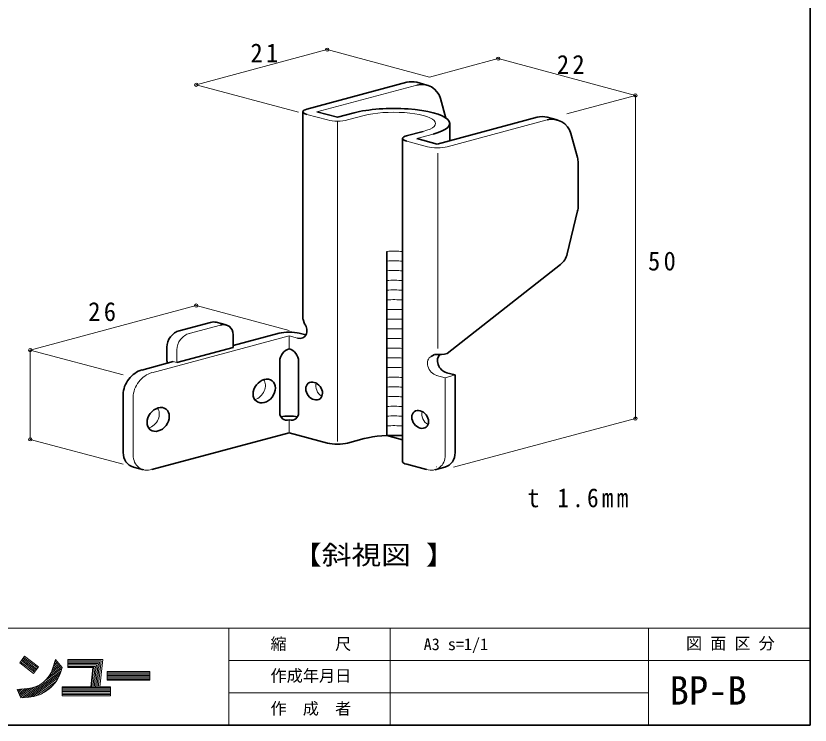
# Model space of a CAD drawing. Units: millimetres on the paper. Extents: x -405 to 405, y -286 to 286.
# Drawn here: x -138.5 to -15.5, y -286 to -176.2 of the extents above; entities that cross this region are included whole.
import ezdxf
from ezdxf.enums import TextEntityAlignment as Align

# ---------------------------------------------------------------- set-up
doc = ezdxf.new("R2010")
doc.units = ezdxf.units.MM
doc.header["$PDMODE"] = 32
doc.header["$PDSIZE"] = 0.5
for name, color, linetype, lineweight in [('0-3_BPボトム', 7, 'Continuous', 35), ('0-8_寸法線', 7, 'Continuous', 18), ('F-0_図面枠', 4, 'Continuous', 18), ('F-2_文字1', 4, 'Continuous', 18)]:
    doc.layers.add(name, color=color, linetype=linetype, lineweight=lineweight)
doc.layers.add('F-3_文字2', color=7, linetype='Continuous')
doc.styles.add('ＭＳ ゴシック', font='')
doc.styles.get('ＭＳ ゴシック').set_extended_font_data('MS Gothic')

msp = doc.modelspace()

# ---------------------------------------------------------------- linework, layer by layer
at = {"layer": '0-3_BPボトム'}
for p, q in [((-77.953, -186.531), (-93.409, -190.673)), ((-76.4, -186.531), (-74.854, -186.946)), ((-71.906, -192.053), (-72.739, -189.043)), ((-94.049, -191.087), (-94.049, -223.087)), ((-88.676, -191.941), (-91.864, -191.087)), ((-86.117, -191.256), (-88.676, -191.941)), ((-57.766, -191.94), (-73.223, -196.082)), ((-71.312, -192.899), (-71.312, -195.57)), ((-56.213, -191.94), (-54.668, -192.355)), ((-75.397, -194.129), (-78.023, -194.832)), ((-78.596, -195.228), (-78.596, -245.228)), ((-76.411, -195.228), (-73.223, -196.082)), ((-51.523, -198.174), (-52.553, -194.452)), ((-51.414, -205.71), (-51.414, -198.974)), ((-53.102, -213.072), (-51.498, -206.413)), ((-81.066, -241.185), (-81.066, -212.685)), ((-54.165, -214.728), (-71.679, -228.496)), ((-113.176, -224.977), (-108.333, -223.679)), ((-105.906, -224.081), (-107.451, -223.666)), ((-93.988, -223.241), (-93.791, -223.88)), ((-97.708, -225.35), (-104.856, -227.265)), ((-104.856, -227.576), (-104.856, -225.576)), ((-104.856, -227.576), (-104.856, -225.576)), ((-94.617, -225.35), (-93.565, -225.631)), ((-115.095, -229.491), (-115.095, -227.477)), ((-113.549, -229.905), (-104.856, -227.576)), ((-113.549, -229.905), (-104.856, -227.576)), ((-96.162, -227.764), (-96.172, -227.766)), ((-96.152, -227.766), (-96.162, -227.764)), ((-74.156, -228.941), (-73.637, -228.66)), ((-114.129, -229.75), (-118.978, -231.049)), ((-97.611, -237.652), (-97.611, -229.642)), ((-94.713, -237.652), (-94.713, -229.642)), ((-71.782, -231.468), (-70.467, -231.82)), ((-70.467, -243.82), (-70.467, -231.82)), ((-121.856, -243.82), (-121.856, -234.799)), ((-96.162, -240.764), (-117.413, -246.458)), ((-90.222, -242.356), (-96.162, -240.764)), ((-84.571, -241.67), (-87.131, -242.356)), ((-84.571, -241.67), (-84.57, -241.669)), ((-78.594, -241.847), (-81.066, -241.185)), ((-77.955, -245.642), (-74.909, -246.458)), ((-118.737, -246.476), (-120.284, -246.062)), ((-73.585, -246.476), (-72.041, -246.062))]:
    msp.add_line(p, q, dxfattribs=at)
at = {"layer": '0-3_BPボトム', "color": 4, "lineweight": 18}
for p, q in [((-76.407, -186.946), (-91.864, -191.087)), ((-90.222, -192.356), (-93.409, -191.501)), ((-84.571, -191.67), (-87.131, -192.356)), ((-88.676, -192.527), (-88.676, -242.101)), ((-56.221, -192.355), (-71.678, -196.496)), ((-73.851, -194.542), (-76.411, -195.228)), ((-77.956, -195.642), (-74.768, -196.496)), ((-73.125, -197.481), (-73.125, -227.719)), ((-113.176, -224.977), (-108.333, -223.679)), ((-105.906, -224.081), (-107.451, -223.666)), ((-111.631, -225.391), (-106.788, -224.093)), ((-111.631, -225.391), (-106.788, -224.093)), ((-96.162, -225.764), (-117.433, -231.463)), ((-96.162, -227.764), (-96.162, -225.764)), ((-94.858, -226.113), (-96.162, -225.764)), ((-115.095, -229.491), (-115.095, -227.477)), ((-113.549, -229.905), (-113.549, -227.891)), ((-113.549, -229.905), (-113.549, -227.891)), ((-113.549, -229.905), (-114.129, -229.75)), ((-72.013, -232.235), (-73.327, -231.883)), ((-72.013, -232.235), (-70.467, -231.82)), ((-72.011, -244.234), (-72.011, -232.235)), ((-120.311, -244.234), (-120.311, -235.213)), ((-96.162, -240.764), (-96.162, -238.764))]:
    msp.add_line(p, q, dxfattribs=at)
at = {"layer": '0-3_BPボトム'}
for centre, start, end in [((-77.176, -189.429), 75, 105), ((-75.631, -189.843), 15.46549, 105), ((-56.99, -194.838), 75, 105), ((-55.444, -195.252), 15.46549, 105), ((-54.414, -198.974), 0, 15.46549), ((-54.414, -205.71), 346.4528, 360), ((-56.019, -212.369), 308.17094, 346.4528)]:
    msp.add_arc(centre, 3, start, end, dxfattribs=at)
for centre, major_axis, ratio, start_param, end_param in [((-79.983, -192.899), (8.671, 0), 0.268, 5.4975027, 8.6394746), ((-91.864, -191.087), (2.185, 0), 0.268, 2.3560997, 3.9270856), ((-76.411, -195.228), (2.185, 0), 0.268, 2.3119351, 3.9270856), ((-108.333, -225.679), (1.364, 1.777), 0.77, 0.3078776, 0.7906144), ((-91.864, -223.087), (2.185, 0), 0.268, 3.1415927, 3.3664992), ((-113.163, -226.973), (1.364, 1.777), 0.77, 0.7836594, 2.3579332), ((-106.788, -226.093), (1.364, 1.777), 0.77, 5.4925709, 7.0737997), ((-94.858, -224.613), (-1.023, 1.333), 0.77, 2.3509783, 4.671791), ((-96.162, -225.764), (2.185, 0), 0.268, 0.7853034, 2.3562893), ((-96.162, -229.264), (1.023, 1.333), 0.77, 0.7836594, 2.3579332), ((-96.162, -229.264), (-1.023, 1.333), 0.77, 3.9252521, 5.4995259), ((-73.223, -228.082), (2.183, 0), 0.268, 4.5231227, 5.4978819), ((-71.771, -229.971), (-1.023, 1.333), 0.77, 0.0234653, 2.3579347), ((-114.129, -229.75), (-0.682, 0.889), 0.77, 0.7836594, 1.2620512), ((-118.958, -234.044), (2.045, 2.666), 0.77, 0.7836594, 2.3579332), ((-96.162, -237.264), (1.023, 1.333), 0.77, 5.4925709, 5.4995259), ((-96.162, -237.264), (1.023, 1.333), 0.77, 2.3509783, 3.9252521), ((-96.162, -238.764), (2.185, 0), 0.268, 0.9403441, 2.2012486), ((-96.162, -237.264), (-1.023, 1.333), 0.77, 2.3579332, 3.932207), ((-79.983, -242.899), (6.488, 0), 0.268, 1.3550209, 2.3562893), ((-88.676, -241.941), (2.185, 0), 0.268, 3.926896, 5.4978819), ((-118.958, -243.044), (2.045, 2.666), 0.77, 2.3509783, 3.4506379), ((-73.365, -243.044), (-2.045, 2.666), 0.77, 2.8325829, 3.932207), ((-76.413, -245.228), (2.183, 0), 0.268, 3.1415927, 3.926896)]:
    msp.add_ellipse(centre, major_axis=major_axis, ratio=ratio, start_param=start_param, end_param=end_param, dxfattribs=at)
at = {"layer": '0-3_BPボトム', "color": 4, "lineweight": 18}
for centre, major_axis, ratio, start_param, end_param in [((-79.983, -192.899), (6.488, 0), 0.268, 5.4978819, 8.6394746), ((-88.676, -191.941), (2.185, 0), 0.268, 3.926896, 5.4978819), ((-73.223, -196.082), (2.185, 0), 0.268, 3.926896, 5.4978819), ((-79.983, -214.399), (6.488, 0), 0.268, 1.3550209, 1.7384497), ((-79.983, -215.899), (6.488, 0), 0.268, 1.3550209, 1.7384497), ((-79.983, -217.399), (6.488, 0), 0.268, 1.3550209, 1.7384497), ((-79.983, -218.899), (6.488, 0), 0.268, 1.3550209, 1.7384497), ((-79.983, -220.399), (6.488, 0), 0.268, 1.3550209, 1.7384497), ((-79.983, -221.899), (6.488, 0), 0.268, 1.3550209, 1.7384497), ((-79.983, -223.399), (6.488, 0), 0.268, 1.3550209, 1.7384497), ((-108.333, -225.679), (1.364, 1.777), 0.77, 0.3078776, 0.7906144), ((-79.983, -224.899), (6.488, 0), 0.268, 1.3550209, 1.7384497), ((-113.163, -226.973), (1.364, 1.777), 0.77, 0.7836594, 2.3579332), ((-106.788, -226.093), (1.364, 1.777), 0.77, 5.4925709, 7.0737997), ((-79.983, -226.399), (6.488, 0), 0.268, 1.3550209, 1.7384497), ((-111.617, -227.387), (1.364, 1.777), 0.77, 0.7836594, 2.3579332), ((-111.617, -227.387), (1.364, 1.777), 0.77, 0.7836594, 2.3579332), ((-79.983, -227.899), (6.488, 0), 0.268, 1.3550209, 1.7384497), ((-79.983, -229.399), (6.488, 0), 0.268, 1.3550209, 1.7384497), ((-79.983, -230.899), (6.488, 0), 0.268, 1.3550209, 1.7384497), ((-73.317, -230.385), (-1.023, 1.333), 0.77, 6.1175575, 8.64112), ((-79.983, -232.399), (6.488, 0), 0.268, 1.3550209, 1.7384497), ((-117.413, -234.458), (2.045, 2.666), 0.77, 0.7836594, 2.3579332), ((-79.983, -233.899), (6.488, 0), 0.268, 1.3550209, 1.7384497), ((-101.572, -233.885), (1.218, 1.587), 0.77, 3.9782806, 6.0639877), ((-90.753, -233.884), (-0.913, 1.19), 0.77, 0.4277241, 2.0963783), ((-79.983, -235.399), (6.488, 0), 0.268, 1.3550209, 1.7384497), ((-79.983, -236.899), (6.488, 0), 0.268, 1.3550209, 1.7384497), ((-117.992, -238.285), (1.218, 1.587), 0.77, 3.9782806, 6.0639877), ((-79.983, -238.399), (6.488, 0), 0.268, 1.3550209, 1.7384497), ((-79.983, -239.899), (6.488, 0), 0.268, 1.3550209, 1.7384497), ((-74.331, -238.285), (-0.913, 1.19), 0.77, 0.4277241, 2.0963783), ((-79.983, -241.399), (6.488, 0), 0.268, 1.3550209, 1.7384497), ((-79.983, -242.899), (6.488, 0), 0.268, 1.3550209, 1.7384497), ((-117.413, -243.458), (2.045, 2.666), 0.77, 2.3509783, 3.932207), ((-74.909, -243.458), (-2.045, 2.666), 0.77, 2.3509783, 3.932207), ((-73.365, -243.044), (-2.045, 2.666), 0.77, 2.3509783, 2.3579332)]:
    msp.add_ellipse(centre, major_axis=major_axis, ratio=ratio, start_param=start_param, end_param=end_param, dxfattribs=at)
at = {"layer": '0-3_BPボトム'}
for centre, major_axis in [((-100.026, -234.299), (1.218, 1.587)), ((-92.299, -234.299), (-0.913, 1.19)), ((-92.299, -234.299), (-0.913, 1.19)), ((-116.447, -238.699), (1.218, 1.587)), ((-75.876, -238.699), (-0.913, 1.19))]:
    msp.add_ellipse(centre, major_axis=major_axis, ratio=0.77, dxfattribs=at)
at = {"layer": '0-8_寸法線', "color": 4}
for p, q in [((-90.276, -181.471), (-110.56, -186.906)), ((-74.43, -185.717), (-90.276, -181.471)), ((-74.43, -185.717), (-63.794, -182.867)), ((-94.714, -191.152), (-110.56, -186.906)), ((-53.179, -191.411), (-42.543, -188.561)), ((-96.162, -224.936), (-110.56, -221.078)), ((-136.254, -227.962), (-136.254, -241.783)), ((-70.708, -246.107), (-42.543, -238.561)), ((-121.856, -245.641), (-136.254, -241.783))]:
    msp.add_line(p, q, dxfattribs=at)
for points in [[(-63.794, -182.867), (-42.543, -188.561), (-42.543, -238.561)], [(-121.856, -231.82), (-136.254, -227.962), (-110.56, -221.078)]]:
    msp.add_lwpolyline(points, dxfattribs=at)
for p in [(-90.276, -181.471), (-63.794, -182.867), (-110.56, -186.906), (-42.543, -188.561), (-110.56, -221.078), (-136.254, -227.962), (-42.543, -238.561), (-136.254, -241.783)]:
    msp.add_point(p, dxfattribs=at)
at = {"layer": 'F-0_図面枠', "color": 7, "lineweight": 35}
for p, q in [((-15.5, -286), (-15.5, -11)), ((-15.5, -281), (-15.5, -281))]:
    msp.add_line(p, q, dxfattribs=at)
at = {"layer": 'F-0_図面枠'}
for p, q in [((-405, -271), (-15.5, -271)), ((-105.5, -286), (-105.5, -271)), ((-80.5, -286), (-80.5, -271)), ((-40.5, -286), (-40.5, -271)), ((-105.5, -276), (-15.5, -276)), ((-105.5, -281), (-40.5, -281))]:
    msp.add_line(p, q, dxfattribs=at)
at = {"layer": 'F-0_図面枠', "color": 7, "lineweight": 35}
msp.add_lwpolyline([(-405, -11), (-405, -286), (-15.5, -286)], dxfattribs=at)
at = {"layer": 'F-2_文字1'}
for p, q in [((-137.891, -276.35), (-137.127, -275.357)), ((-137.127, -275.357), (-134.985, -277.005)), ((-137.891, -276.35), (-135.748, -277.998)), ((-137.762, -276.183), (-135.62, -277.83)), ((-137.633, -276.015), (-135.491, -277.663)), ((-137.505, -275.848), (-135.362, -277.496)), ((-137.376, -275.681), (-135.234, -277.329)), ((-137.247, -275.514), (-135.105, -277.162)), ((-132.888, -277.588), (-131.642, -276.675)), ((-132.763, -277.235), (-131.78, -276.514)), ((-132.733, -277.136), (-132.348, -275.851)), ((-132.662, -276.9), (-131.917, -276.354)), ((-132.562, -276.565), (-132.055, -276.193)), ((-132.461, -276.229), (-132.193, -276.033)), ((-132.348, -275.851), (-131.298, -277.077)), ((-130.412, -277.104), (-130.412, -275.851)), ((-130.412, -275.851), (-125.042, -275.851)), ((-130.412, -276.062), (-125.277, -276.062)), ((-130.412, -276.273), (-125.512, -276.273)), ((-130.412, -276.484), (-125.747, -276.484)), ((-130.412, -276.695), (-125.982, -276.695)), ((-126.362, -280.189), (-125.982, -276.695)), ((-126.15, -280.189), (-125.747, -276.484)), ((-125.938, -280.189), (-125.512, -276.273)), ((-125.726, -280.189), (-125.277, -276.062)), ((-125.501, -280.07), (-125.042, -275.851)), ((-137.118, -281.735), (-131.449, -277.579)), ((-136.717, -281.703), (-131.563, -277.925)), ((-135.748, -277.998), (-134.985, -277.005)), ((-133.979, -279.173), (-131.348, -277.244)), ((-133.355, -278.453), (-131.366, -276.996)), ((-133.07, -277.984), (-131.504, -276.836)), ((-131.452, -277.592), (-131.298, -277.077)), ((-130.412, -276.906), (-126.218, -276.906)), ((-130.412, -277.104), (-126.571, -277.104)), ((-126.893, -280.07), (-126.571, -277.104)), ((-126.787, -280.189), (-126.441, -277.012)), ((-126.575, -280.189), (-126.218, -276.906)), ((-124.347, -279.048), (-124.347, -277.73)), ((-124.347, -277.73), (-117.755, -277.73)), ((-124.347, -277.888), (-117.755, -277.888)), ((-117.755, -279.048), (-117.755, -277.73)), ((-136.311, -281.667), (-131.714, -278.297)), ((-135.857, -281.596), (-131.918, -278.709)), ((-124.347, -278.099), (-117.755, -278.099)), ((-124.347, -278.31), (-117.755, -278.31)), ((-124.347, -278.521), (-117.755, -278.521)), ((-124.347, -278.732), (-117.755, -278.732)), ((-124.347, -278.943), (-117.755, -278.943)), ((-124.347, -279.048), (-117.755, -279.048)), ((-138.28, -280.466), (-136.695, -280.337)), ((-138.017, -281.086), (-137.033, -280.365)), ((-137.932, -281.285), (-136.631, -280.332)), ((-137.847, -281.485), (-136.2, -280.277)), ((-137.763, -281.684), (-135.666, -280.148)), ((-137.52, -281.768), (-134.792, -279.769)), ((-135.318, -281.462), (-132.208, -279.183)), ((-134.586, -281.187), (-132.691, -279.798)), ((-131.301, -281.454), (-131.301, -280.07)), ((-131.301, -280.07), (-126.893, -280.07)), ((-131.301, -280.189), (-123.853, -280.189)), ((-125.501, -280.07), (-123.853, -280.07)), ((-123.853, -281.454), (-123.853, -280.07)), ((-138.28, -280.466), (-137.72, -281.784)), ((-138.186, -280.687), (-137.835, -280.43)), ((-138.102, -280.887), (-137.434, -280.397)), ((-131.301, -280.4), (-123.853, -280.4)), ((-131.301, -280.611), (-123.853, -280.611)), ((-131.301, -280.822), (-123.853, -280.822)), ((-131.301, -281.033), (-123.853, -281.033)), ((-131.301, -281.244), (-123.853, -281.244)), ((-131.301, -281.454), (-123.853, -281.454)), ((-137.72, -281.784), (-136.404, -281.678))]:
    msp.add_line(p, q, dxfattribs=at)
for centre, radius, start, end in [((-136.969, -275.946), 4.4, 273.5696, 344.30289), ((-136.973, -275.942), 5.762, 273.9684, 344.73839)]:
    msp.add_arc(centre, radius, start, end, dxfattribs=at)

# ---------------------------------------------------------------- texts
at = {"layer": '0-8_寸法線', "style": 'ＭＳ ゴシック', "width": 1.15}
msp.add_text('【斜視図 】', height=2.933, dxfattribs=at).set_placement((-95.718, -262.02), align=Align.BOTTOM_LEFT)
at = {"layer": '0-8_寸法線', "char_height": 2.933, "attachment_point": 7, "style": 'ＭＳ ゴシック'}
for s, insert in [('\\T1.27;\\W0.95;21', (-102.16, -183.451)), ('\\T1.27;\\W0.95;22', (-54.713, -185.227)), ('\\T1.27;\\W0.95;50', (-40.599, -215.69)), ('\\T1.27;\\W0.95;26', (-127.277, -223.523)), ('\\T1.28;\\W0.9;t\\~1.6mm', (-59.239, -252.332))]:
    msp.add_mtext(s, dxfattribs=dict(at, insert=insert))
at = {"layer": 'F-2_文字1', "color": 7, "style": 'ＭＳ ゴシック'}
for s, p in [('縮\u3000\u3000\u3000尺', (-99.057, -274.898)), ('図 面 区 分', (-34.712, -274.816)), ('作成年月日', (-99.057, -279.825)), ('作\u3000成\u3000者', (-99.057, -284.898))]:
    msp.add_text(s, height=1.833, dxfattribs=at).set_placement(p, align=Align.BOTTOM_LEFT)
at = {"layer": 'F-3_文字2', "style": 'ＭＳ ゴシック'}
for s, height, p in [('A3 s=1/1', 1.833, (-75.34, -274.951)), ('BP-B', 4.399, (-37.268, -284.147))]:
    msp.add_text(s, height=height, dxfattribs=at).set_placement(p, align=Align.BOTTOM_LEFT)

doc.saveas('drawing.dxf')
